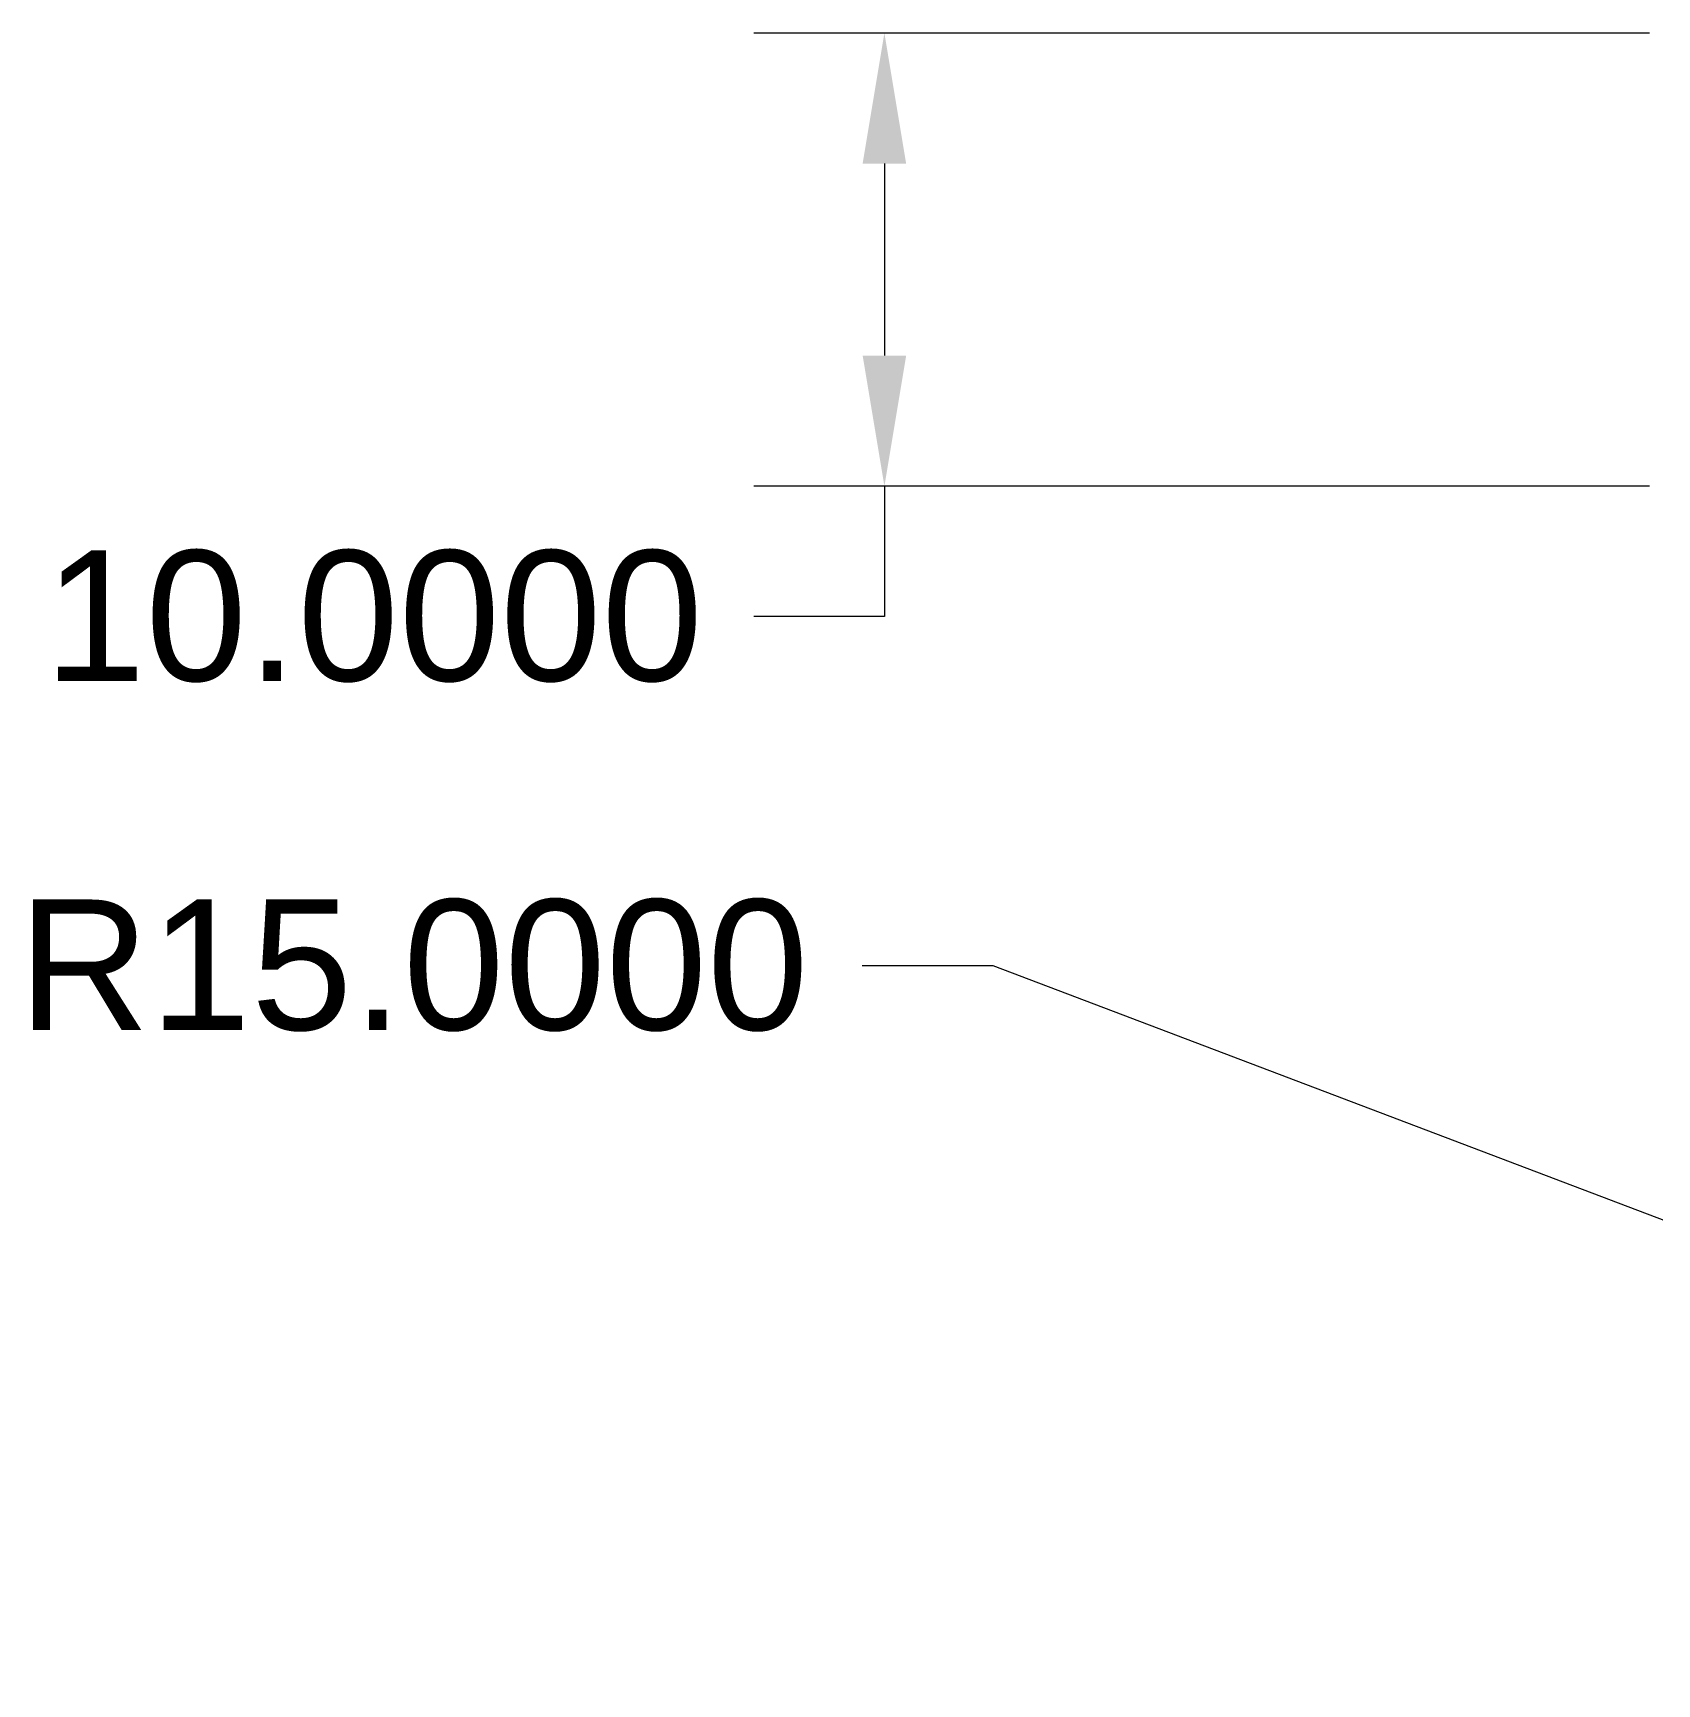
# Model space of a CAD drawing. Header units: millimetres. Extents: x -229 to -78, y -4 to 118.
# Drawn here: x -228.56 to -192.71, y 21.93 to 58.37 of the extents above; entities that cross this region are included whole.
import ezdxf

# ---------------------------------------------------------------- set-up
doc = ezdxf.new("R2010")
doc.units = ezdxf.units.MM
doc.header["$MEASUREMENT"] = 0
doc.styles.get("Standard").update_dxf_attribs({"font": 'arial.ttf'})
doc.dimstyles.new('Annotative', dxfattribs={"dimscale": 0, "dimtxt": 0.18, "dimasz": 0.18, "dimexe": 0.18, "dimexo": 0.0625, "dimgap": 0.09, "dimtad": 0, "dimtih": 1, "dimtoh": 1, "dimdec": 4, "dimzin": 0, "dimdsep": 46, "dimtxsty": 'Standard', "dimcen": 0.09, "dimadec": 0, "dimazin": 0, "dimtfac": 1, "dimtdec": 4, "dimtofl": 0, "dimtmove": 0, "dimatfit": 3, "dimfxl": 1, "dimtolj": 1, "dimtzin": 0, "dimarcsym": 0})

# ---------------------------------------------------------------- blocks, each defined once
blk = doc.blocks.new('*D10')
at = {"color": 0, "lineweight": -2}
for p, q in [((-192.882, 58.369), (-212.647, 58.369)), ((-209.767, 55.489), (-209.767, 51.249)), ((-192.882, 48.369), (-212.647, 48.369)), ((-209.767, 48.369), (-209.767, 45.489)), ((-209.767, 45.489), (-212.647, 45.489))]:
    blk.add_line(p, q, dxfattribs=at)
at = {"color": 0}
for points in [[(-210.247, 55.489), (-209.287, 55.489), (-209.767, 58.369)], [(-210.247, 51.249), (-209.287, 51.249), (-209.767, 48.369)]]:
    blk.add_solid(points, dxfattribs=at)
at = {"layer": 'Defpoints', "color": 0}
for p in [(-191.882, 58.369), (-209.767, 48.369), (-191.882, 48.369)]:
    blk.add_point(p, dxfattribs=at)
at = {"color": 0, "insert": (-221.044, 45.489), "char_height": 2.88, "attachment_point": 5}
blk.add_mtext('\\A1;10.0000', dxfattribs=at)
blk = doc.blocks.new('*D15')
at = {"color": 0, "lineweight": -2}
for p, q in [((-210.256, 37.784), (-207.376, 37.784)), ((-207.376, 37.784), (-186.099, 29.711)), ((-169.382, 21.929), (-169.382, 24.809)), ((-170.822, 23.369), (-167.942, 23.369))]:
    blk.add_line(p, q, dxfattribs=at)
at = {"color": 0}
blk.add_solid([(-185.929, 30.16), (-186.27, 29.263), (-183.407, 28.69)], dxfattribs=at)
at = {"layer": 'Defpoints', "color": 0}
for p in [(-183.407, 28.69), (-169.382, 23.369)]:
    blk.add_point(p, dxfattribs=at)
at = {"color": 0, "insert": (-220.167, 37.784), "char_height": 2.88, "attachment_point": 5}
blk.add_mtext('\\A1;R15.0000', dxfattribs=at)

msp = doc.modelspace()

# ---------------------------------------------------------------- dimensions: what is measured, and where the dimension line sits
dim = msp.add_linear_dim(base=(-209.76748, 48.36912), p1=(-191.88202, 58.36912), p2=(-191.88202, 48.36912), angle=90, dimstyle='Annotative')
dim.commit()
dim.dimension.update_dxf_attribs({"geometry": '*D10', "text_midpoint": (-221.04388, 45.48912)})
dim = msp.add_radius_dim(center=(-169.38202, 23.36912), mpoint=(-183.40662, 28.6899), dimstyle='Annotative')
dim.commit()
dim.dimension.update_dxf_attribs({"geometry": '*D15', "text_midpoint": (-220.16652, 37.7838), "dimtype": 164})

doc.saveas('drawing.dxf')
